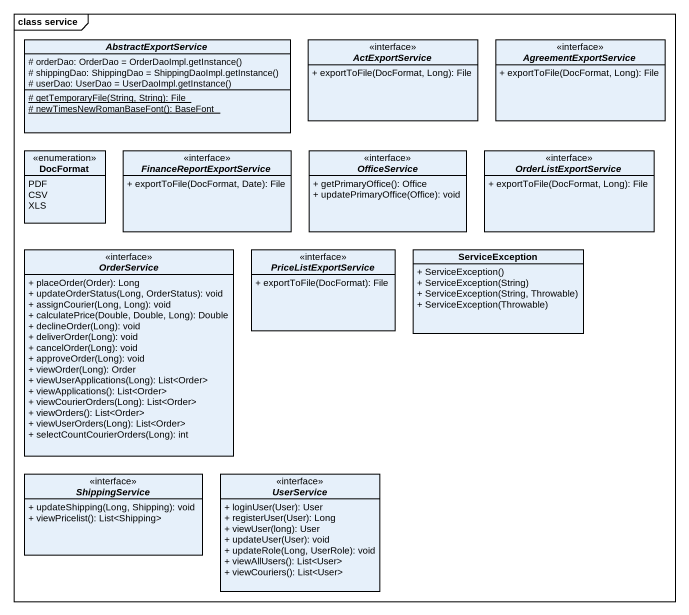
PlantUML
@startuml
mainframe class service
hide circle
hide empty members
skinparam classAttributeIconSize 0
abstract class AbstractExportService {
  {field} # orderDao: OrderDao = OrderDaoImpl.getInstance()
  {field} # shippingDao: ShippingDao = ShippingDaoImpl.getInstance()
  {field} # userDao: UserDao = UserDaoImpl.getInstance()
  {static} # getTemporaryFile(String, String): File
  {static} # newTimesNewRomanBaseFont(): BaseFont
}
interface ActExportService <<interface>> {
  + exportToFile(DocFormat, Long): File
}
interface AgreementExportService <<interface>> {
  + exportToFile(DocFormat, Long): File
}
enum DocFormat {
  PDF
  CSV
  XLS
}
interface FinanceReportExportService <<interface>> {
  + exportToFile(DocFormat, Date): File
}
interface OfficeService <<interface>> {
  + getPrimaryOffice(): Office
  + updatePrimaryOffice(Office): void
}
interface OrderListExportService <<interface>> {
  + exportToFile(DocFormat, Long): File
}
interface OrderService <<interface>> {
  + placeOrder(Order): Long
  + updateOrderStatus(Long, OrderStatus): void
  + assignCourier(Long, Long): void
  + calculatePrice(Double, Double, Long): Double
  + declineOrder(Long): void
  + deliverOrder(Long): void
  + cancelOrder(Long): void
  + approveOrder(Long): void
  + viewOrder(Long): Order
  + viewUserApplications(Long): List<Order>
  + viewApplications(): List<Order>
  + viewCourierOrders(Long): List<Order>
  + viewOrders(): List<Order>
  + viewUserOrders(Long): List<Order>
  + selectCountCourierOrders(Long): int
}
interface PriceListExportService <<interface>> {
  + exportToFile(DocFormat): File
}
class ServiceException {
  + ServiceException()
  + ServiceException(String)
  + ServiceException(String, Throwable)
  + ServiceException(Throwable)
}
interface ShippingService <<interface>> {
  + updateShipping(Long, Shipping): void
  + viewPricelist(): List<Shipping>
}
interface UserService <<interface>> {
  + loginUser(User): User
  + registerUser(User): Long
  + viewUser(long): User
  + updateUser(User): void
  + updateRole(Long, UserRole): void
  + viewAllUsers(): List<User>
  + viewCouriers(): List<User>
}
@enduml
